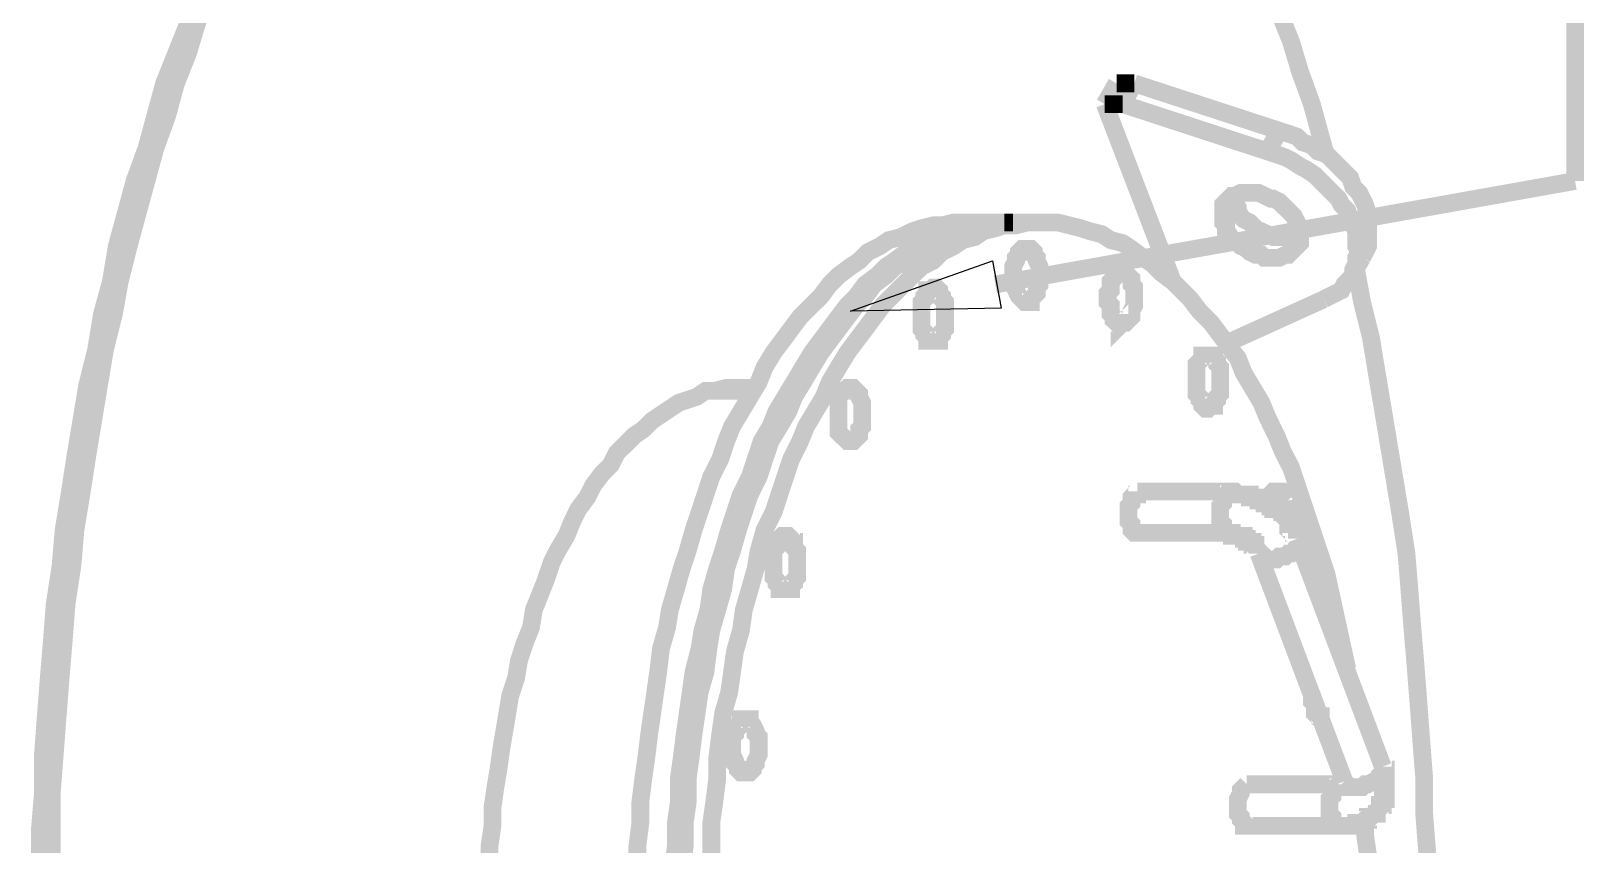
# Model space of a CAD drawing. Extents: x 0.1 to 11.6, y 0.3 to 16.2.
# Drawn here: x 4.507 to 5.382, y 7.862 to 8.321 of the extents above; entities that cross this region are included whole.
import ezdxf

# ---------------------------------------------------------------- set-up
doc = ezdxf.new("R2010")
doc.units = 0
doc.header["$MEASUREMENT"] = 0

msp = doc.modelspace()

# ---------------------------------------------------------------- linework, layer by layer
at = {"color": 0, "const_width": 0.01}
for points in [[(5.37668, 8.23665), (5.37668, 8.40668)], [(4.59999, 8.34332), (4.595, 8.32497), (4.58832, 8.30832), (4.58165, 8.29167), (4.57667, 8.27333), (4.57167, 8.25499), (4.565, 8.23665), (4.56, 8.21832), (4.55501, 8.19997), (4.55165, 8.18001), (4.54665, 8.16168), (4.54335, 8.14165), (4.53836, 8.12169), (4.535, 8.10167), (4.53168, 8.08165), (4.52832, 8.06), (4.52501, 8.03999), (4.52333, 8.02001), (4.52001, 7.99832), (4.51833, 7.97667), (4.51665, 7.95665), (4.51497, 7.935), (4.51335, 7.91336), (4.51335, 7.89165), (4.51167, 7.87169), (4.51167, 7.84999)], [(4.59999, 8.34332), (4.595, 8.32497), (4.58832, 8.30832), (4.58165, 8.29167), (4.57667, 8.27333), (4.57167, 8.25499), (4.565, 8.23665), (4.56, 8.21832), (4.55501, 8.19997), (4.55165, 8.18001), (4.54665, 8.16168), (4.54335, 8.14165), (4.53836, 8.12169), (4.535, 8.10167), (4.53168, 8.08165), (4.52832, 8.06), (4.52501, 8.03999), (4.52333, 8.02001), (4.52001, 7.99832), (4.51833, 7.97667), (4.51665, 7.95665), (4.51497, 7.935), (4.51335, 7.91336), (4.51335, 7.89165), (4.51167, 7.87169), (4.51167, 7.84999)], [(4.60667, 8.34332), (4.59999, 8.32497), (4.595, 8.30832), (4.58832, 8.29167), (4.58333, 8.27333), (4.57667, 8.25499), (4.57167, 8.23665), (4.56668, 8.21832), (4.56168, 8.19997), (4.55664, 8.18001), (4.55333, 8.16168), (4.54833, 8.14165), (4.54497, 8.12169), (4.54167, 8.10167), (4.53836, 8.08165), (4.535, 8.06), (4.53168, 8.03999), (4.53, 8.02001), (4.52669, 7.99832), (4.52501, 7.97667), (4.52333, 7.95665), (4.52165, 7.935), (4.52001, 7.91336), (4.51833, 7.89165), (4.51833, 7.87169), (4.51833, 7.84999)], [(5.23665, 8.25), (5.23335, 8.26167), (5.22835, 8.28), (5.22168, 8.29833), (5.21669, 8.315), (5.21001, 8.33165)], [(5.11833, 8.29167), (5.11165, 8.28)], [(5.11833, 8.29167), (5.12831, 8.29167)], [(5.12831, 8.29167), (5.12169, 8.28)], [(5.12831, 8.29167), (5.21001, 8.26497)], [(5.15001, 8.18001), (5.11165, 8.28)], [(5.11165, 8.28), (5.12169, 8.28)], [(5.12169, 8.28), (5.20335, 8.25331)], [(5.21001, 8.26497), (5.20335, 8.25331)], [(5.21001, 8.26497), (5.215, 8.26335), (5.22, 8.26167), (5.22331, 8.25836), (5.22835, 8.25667), (5.23167, 8.25331), (5.23665, 8.25168), (5.24001, 8.24832), (5.24333, 8.24501), (5.24669, 8.24164), (5.25, 8.23833), (5.25168, 8.23335), (5.25499, 8.22999), (5.25667, 8.22667), (5.25836, 8.22331), (5.25999, 8.21832), (5.25999, 8.215), (5.25999, 8.21164), (5.25999, 8.20665), (5.25999, 8.20335), (5.25999, 8.19997), (5.25836, 8.19667), (5.25667, 8.19336)], [(5.20335, 8.25331), (5.20833, 8.25168), (5.21332, 8.25), (5.21669, 8.24832), (5.22168, 8.24501), (5.22499, 8.24333), (5.22999, 8.24001), (5.23335, 8.23665), (5.23665, 8.23335), (5.24001, 8.22999), (5.24333, 8.22667), (5.24501, 8.22331), (5.24832, 8.22), (5.25, 8.215), (5.25168, 8.21164), (5.25331, 8.20833), (5.25331, 8.20335), (5.25331, 8.19997), (5.25499, 8.19667), (5.25331, 8.19336), (5.25331, 8.19), (5.25168, 8.18668), (5.25168, 8.18332), (5.24832, 8.18001), (5.24669, 8.17833), (5.24501, 8.17503), (5.24164, 8.17333), (5.23833, 8.17165), (5.23503, 8.16997)], [(5.05003, 8.17833), (5.37668, 8.23665)], [(5.22168, 8.20665), (5.22, 8.20503), (5.21669, 8.20503), (5.215, 8.20503), (5.21164, 8.20503), (5.20833, 8.20503), (5.20665, 8.20503), (5.20335, 8.20665), (5.19997, 8.20833), (5.19835, 8.20833), (5.19499, 8.21164), (5.19336, 8.21332), (5.19, 8.215), (5.18832, 8.21669), (5.18668, 8.22), (5.18668, 8.22168), (5.185, 8.22499), (5.185, 8.22667), (5.185, 8.22835)], [(4.84831, 7.84999), (4.84831, 7.86165), (4.84999, 7.875), (4.84999, 7.88667), (4.85167, 7.90001), (4.85335, 7.91168), (4.85499, 7.92503), (4.85667, 7.93668), (4.85835, 7.94835), (4.86003, 7.96001), (4.86165, 7.97331), (4.86501, 7.98503), (4.86664, 7.99501), (4.87001, 8.00667), (4.87332, 8.01833), (4.87668, 8.02832), (4.87999, 8.03999), (4.88336, 8.05003), (4.88667, 8.06), (4.88997, 8.06999), (4.89501, 8.08003), (4.89833, 8.09), (4.90169, 8.09831), (4.90668, 8.10667), (4.91168, 8.11501), (4.91667, 8.12332), (4.91997, 8.13167), (4.92503, 8.13997), (4.93001, 8.14665), (4.935, 8.15332), (4.94, 8.16), (4.94667, 8.16667), (4.95167, 8.17165), (4.95665, 8.17833), (4.96164, 8.18332), (4.96832, 8.18832), (4.97331, 8.19168), (4.97835, 8.19667), (4.98503, 8.19997), (4.99001, 8.20335), (4.99669, 8.20503), (5.00331, 8.20833), (5.00836, 8.21001), (5.01497, 8.21164), (5.02001, 8.21164), (5.02669, 8.21332), (5.03168, 8.21332), (5.035, 8.21332)], [(4.86833, 7.84999), (4.87001, 7.86165), (4.87001, 7.875), (4.87169, 7.88667), (4.87169, 7.90001), (4.87332, 7.91168), (4.875, 7.92503), (4.87668, 7.93668), (4.87831, 7.94835), (4.87999, 7.96001), (4.88336, 7.97331), (4.88499, 7.98335), (4.88835, 7.99501), (4.88997, 8.00667), (4.89333, 8.01833), (4.89665, 8.02832), (4.90001, 8.03999), (4.90332, 8.05003), (4.90668, 8.06), (4.91168, 8.06999), (4.91499, 8.08003), (4.91835, 8.09), (4.92333, 8.09831), (4.92665, 8.10667), (4.93164, 8.11501), (4.93668, 8.12332), (4.94168, 8.13167), (4.94667, 8.13997), (4.95167, 8.14665), (4.95665, 8.15332), (4.96164, 8.16), (4.96669, 8.16667), (4.97168, 8.17165), (4.97667, 8.17833), (4.98335, 8.18332), (4.98833, 8.18832), (4.99333, 8.19168), (5, 8.19667), (5.00499, 8.19997), (5.01167, 8.20335), (5.01665, 8.20503), (5.02333, 8.20833), (5.02832, 8.21001), (5.035, 8.21164), (5.04167, 8.21164), (5.04665, 8.21332), (5.05333, 8.21332), (5.05501, 8.21332)], [(4.86833, 7.84999), (4.87001, 7.86165), (4.87001, 7.875), (4.87169, 7.88667), (4.87169, 7.90001), (4.87332, 7.91168), (4.875, 7.92503), (4.87668, 7.93668), (4.87831, 7.94835), (4.87999, 7.96001), (4.88336, 7.97331), (4.88499, 7.98335), (4.88835, 7.99501), (4.88997, 8.00667), (4.89333, 8.01833), (4.89665, 8.02832), (4.90001, 8.03999), (4.90332, 8.05003), (4.90668, 8.06), (4.91168, 8.06999), (4.91499, 8.08003), (4.91835, 8.09), (4.92333, 8.09831), (4.92665, 8.10667), (4.93164, 8.11501), (4.93668, 8.12332), (4.94168, 8.13167), (4.94667, 8.13997), (4.95167, 8.14665), (4.95665, 8.15332), (4.96164, 8.16), (4.96669, 8.16667), (4.97168, 8.17165), (4.97667, 8.17833), (4.98335, 8.18332), (4.98833, 8.18832), (4.99333, 8.19168), (5, 8.19667), (5.00499, 8.19997), (5.01167, 8.20335), (5.01665, 8.20503), (5.02333, 8.20833), (5.02832, 8.21001), (5.035, 8.21164), (5.04167, 8.21164), (5.04665, 8.21332), (5.05333, 8.21332), (5.05501, 8.21332)], [(4.87332, 7.84999), (4.875, 7.86165), (4.875, 7.875), (4.87668, 7.88667), (4.87668, 7.90001), (4.87831, 7.91168), (4.87999, 7.92503), (4.88167, 7.93668), (4.88336, 7.94835), (4.88667, 7.96001), (4.88835, 7.97331), (4.88997, 7.98335), (4.89333, 7.99501), (4.89665, 8.00667), (4.89833, 8.01833), (4.90169, 8.02832), (4.905, 8.03999), (4.90831, 8.05003), (4.91168, 8.06), (4.91667, 8.06999), (4.91997, 8.08003), (4.92333, 8.09), (4.92833, 8.09831), (4.93332, 8.10667), (4.93668, 8.11501), (4.94168, 8.12332), (4.94667, 8.13167), (4.95167, 8.13997), (4.95665, 8.14665), (4.96164, 8.15332), (4.96669, 8.16), (4.97168, 8.16667), (4.97667, 8.17165), (4.98167, 8.17833), (4.98833, 8.18332), (4.99333, 8.18832), (5, 8.19168), (5.00499, 8.19667), (5.00999, 8.19997), (5.01665, 8.20335), (5.02165, 8.20503), (5.02832, 8.20833), (5.035, 8.21001), (5.03999, 8.21164), (5.04665, 8.21164), (5.05165, 8.21332), (5.05832, 8.21332), (5.06, 8.21332)], [(4.87332, 7.84999), (4.875, 7.86165), (4.875, 7.875), (4.87668, 7.88667), (4.87668, 7.90001), (4.87831, 7.91168), (4.87999, 7.92503), (4.88167, 7.93668), (4.88336, 7.94835), (4.88667, 7.96001), (4.88835, 7.97331), (4.88997, 7.98335), (4.89333, 7.99501), (4.89665, 8.00667), (4.89833, 8.01833), (4.90169, 8.02832), (4.905, 8.03999), (4.90831, 8.05003), (4.91168, 8.06), (4.91667, 8.06999), (4.91997, 8.08003), (4.92333, 8.09), (4.92833, 8.09831), (4.93332, 8.10667), (4.93668, 8.11501), (4.94168, 8.12332), (4.94667, 8.13167), (4.95167, 8.13997), (4.95665, 8.14665), (4.96164, 8.15332), (4.96669, 8.16), (4.97168, 8.16667), (4.97667, 8.17165), (4.98167, 8.17833), (4.98833, 8.18332), (4.99333, 8.18832), (5, 8.19168), (5.00499, 8.19667), (5.00999, 8.19997), (5.01665, 8.20335), (5.02165, 8.20503), (5.02832, 8.20833), (5.035, 8.21001), (5.03999, 8.21164), (5.04665, 8.21164), (5.05165, 8.21332), (5.05832, 8.21332), (5.06, 8.21332)], [(4.88997, 7.84999), (4.88997, 7.86165), (4.88997, 7.875), (4.89165, 7.88667), (4.89333, 7.90001), (4.89333, 7.91168), (4.89501, 7.92503), (4.89665, 7.93668), (4.90001, 7.94835), (4.90169, 7.96001), (4.90332, 7.97168), (4.90668, 7.98335), (4.90831, 7.99501), (4.91168, 8.00667), (4.91499, 8.01833), (4.91667, 8.02832), (4.91997, 8.03999), (4.92503, 8.05003), (4.92833, 8.06), (4.93164, 8.06999), (4.935, 8.08003), (4.94, 8.09), (4.94336, 8.09831), (4.94835, 8.10667), (4.95335, 8.11501), (4.95665, 8.12332), (4.96164, 8.13167), (4.96669, 8.13997), (4.97168, 8.14665), (4.97667, 8.15332), (4.98167, 8.16), (4.98665, 8.16667), (4.99164, 8.17165), (4.99832, 8.17833), (5.00331, 8.18332), (5.00836, 8.18832), (5.01497, 8.19168), (5.02001, 8.19667), (5.02669, 8.19997), (5.03168, 8.20335), (5.03836, 8.20503), (5.04335, 8.20833), (5.05003, 8.21001), (5.05501, 8.21164), (5.06168, 8.21164), (5.06836, 8.21332), (5.07335, 8.21332), (5.08003, 8.21332), (5.08501, 8.21332), (5.09169, 8.21164), (5.09831, 8.21001), (5.10335, 8.20833), (5.11003, 8.20665), (5.11501, 8.20335), (5.12169, 8.20167), (5.12668, 8.19835), (5.13336, 8.19336), (5.13835, 8.19), (5.14333, 8.185), (5.15001, 8.18001), (5.155, 8.17503), (5.16, 8.16997), (5.16499, 8.16336), (5.17165, 8.15668), (5.17665, 8.15001), (5.18164, 8.14333), (5.18668, 8.13667), (5.19, 8.12831), (5.19499, 8.12001), (5.19997, 8.11165), (5.20335, 8.10335), (5.20833, 8.09332), (5.21164, 8.08501), (5.21669, 8.07497), (5.22, 8.065)], [(5.05501, 8.21332), (5.035, 8.21332)], [(5.06, 8.21332), (5.05501, 8.21332)], [(5.07497, 8.21332), (5.06, 8.21332)], [(5.25, 8.18164), (5.25667, 8.19336)], [(5.29335, 7.83664), (5.29335, 7.85835), (5.29167, 7.87999), (5.29167, 7.90001), (5.28999, 7.92165), (5.28836, 7.94336), (5.28668, 7.965), (5.285, 7.98503), (5.28331, 8.00667), (5.28168, 8.02669), (5.27832, 8.04833), (5.27501, 8.06836), (5.27165, 8.08832), (5.26833, 8.10835), (5.26497, 8.12831), (5.26167, 8.14833), (5.25667, 8.16835), (5.25331, 8.18668)], [(5.23503, 8.16997), (5.18001, 8.14501)], [(4.91336, 8.12001), (4.90831, 8.12001), (4.90332, 8.12001), (4.89833, 8.12001), (4.89165, 8.11833), (4.88667, 8.11833), (4.88167, 8.11501), (4.87668, 8.11333), (4.87169, 8.11165), (4.86664, 8.10835), (4.86165, 8.10499), (4.85667, 8.10167), (4.85167, 8.09668), (4.84668, 8.09332), (4.84169, 8.08832), (4.83664, 8.08333), (4.83333, 8.07667), (4.82835, 8.07167), (4.82335, 8.065), (4.81999, 8.05832), (4.815, 8.05165), (4.81168, 8.04497), (4.80832, 8.03668), (4.80333, 8.02832), (4.80003, 8.02165), (4.79665, 8.01167), (4.79335, 8.00331), (4.78999, 7.99501), (4.78836, 7.98503), (4.785, 7.97667), (4.78168, 7.96669), (4.78, 7.95665), (4.77669, 7.94667), (4.77501, 7.93668), (4.77333, 7.92665), (4.77165, 7.91667), (4.77001, 7.905), (4.76833, 7.89501), (4.76665, 7.88336), (4.76665, 7.87332), (4.76497, 7.86165), (4.76497, 7.85167)], [(4.91336, 8.11833), (4.89333, 8.11833)], [(4.91168, 8.11833), (4.90332, 8.12001)], [(5.24832, 7.96164), (5.23665, 8.01497), (5.22, 8.065)], [(5.12999, 8.06168), (5.12999, 8.06), (5.12831, 8.06), (5.12668, 8.05832), (5.12668, 8.05664), (5.12668, 8.05501), (5.125, 8.05333), (5.125, 8.05165), (5.125, 8.05003), (5.125, 8.04665), (5.125, 8.04497), (5.12668, 8.04335), (5.12668, 8.04167), (5.12668, 8.03999), (5.12831, 8.03836), (5.12999, 8.03836)], [(5.18164, 8.06168), (5.12999, 8.06168)], [(5.18164, 8.06168), (5.18164, 8.06), (5.18001, 8.06), (5.17833, 8.05832), (5.17833, 8.05664), (5.17833, 8.05501), (5.17665, 8.05333), (5.17665, 8.05165), (5.17665, 8.05003), (5.17665, 8.04665), (5.17665, 8.04497), (5.17833, 8.04335), (5.17833, 8.04167), (5.17833, 8.03999), (5.18001, 8.03836), (5.18164, 8.03836)], [(5.22, 8.035), (5.22, 8.03668), (5.22, 8.03836), (5.21832, 8.03836), (5.21832, 8.03999), (5.21832, 8.04167), (5.21669, 8.04167), (5.21669, 8.04335), (5.215, 8.04335), (5.215, 8.04497), (5.21332, 8.04665), (5.21164, 8.04833), (5.21164, 8.05003), (5.21001, 8.05003), (5.20833, 8.05165), (5.20665, 8.05165), (5.20665, 8.05333), (5.20503, 8.05333), (5.20503, 8.05501), (5.20335, 8.05501), (5.20167, 8.05501), (5.20167, 8.05664), (5.19997, 8.05664), (5.19835, 8.05664), (5.19835, 8.05832), (5.19667, 8.05832), (5.19499, 8.05832), (5.19336, 8.05832), (5.19336, 8.06), (5.19168, 8.06), (5.19, 8.06), (5.18832, 8.06), (5.18668, 8.06), (5.185, 8.06168), (5.18332, 8.06168), (5.18164, 8.06168)], [(5.20335, 8.05501), (5.20335, 8.05664), (5.20503, 8.05832), (5.20503, 8.06), (5.20665, 8.06168), (5.20833, 8.06168), (5.21001, 8.06168), (5.21164, 8.06168), (5.21332, 8.06), (5.21332, 8.05832), (5.215, 8.05664)], [(5.21669, 8.04335), (5.215, 8.05664)], [(5.12999, 8.03836), (5.18164, 8.03836)], [(5.18164, 8.03836), (5.18332, 8.03836), (5.18332, 8.03668), (5.185, 8.03668), (5.18668, 8.03668), (5.18832, 8.03668), (5.19, 8.03668), (5.19, 8.035), (5.19168, 8.035), (5.19168, 8.03331), (5.19336, 8.03331), (5.19499, 8.03331), (5.19499, 8.03168), (5.19667, 8.03168), (5.19667, 8.03), (5.19835, 8.02832), (5.19835, 8.02669)], [(5.22, 8.035), (5.22168, 8.03331), (5.22, 8.03331), (5.22, 8.03168), (5.22, 8.03), (5.21832, 8.02832), (5.21669, 8.02669), (5.215, 8.02669), (5.21332, 8.02501), (5.21001, 8.02501), (5.20833, 8.02333), (5.20665, 8.02333), (5.20503, 8.02333), (5.20335, 8.02333), (5.20167, 8.02501), (5.19997, 8.02501), (5.19835, 8.02669)], [(5.26833, 7.90668), (5.22, 8.035)], [(5.19835, 8.02669), (5.24669, 7.89833)], [(5.23335, 7.93332), (5.23335, 7.935), (5.23167, 7.935), (5.22999, 7.93668), (5.22999, 7.93832), (5.22999, 7.94168), (5.22835, 7.94336), (5.22835, 7.94499), (5.22835, 7.94835)], [(5.24333, 7.87332), (5.24501, 7.87332), (5.24669, 7.87332), (5.24832, 7.87332), (5.25, 7.87332), (5.25168, 7.87332), (5.25331, 7.87332), (5.25331, 7.875), (5.25499, 7.875), (5.25667, 7.875), (5.25836, 7.87668), (5.25999, 7.87668), (5.25999, 7.87831), (5.26167, 7.87831), (5.26335, 7.87999), (5.26497, 7.87999), (5.26497, 7.88167), (5.26665, 7.88336), (5.26665, 7.88499), (5.26833, 7.88499), (5.26833, 7.88667), (5.26833, 7.88835), (5.27001, 7.88835), (5.27001, 7.88997), (5.27001, 7.89165), (5.27001, 7.89333), (5.27001, 7.89501), (5.27001, 7.89665), (5.27001, 7.89833), (5.27001, 7.90001), (5.27001, 7.90169), (5.27001, 7.90332), (5.27001, 7.905), (5.26833, 7.905), (5.26833, 7.90668)], [(5.26833, 7.90668), (5.26833, 7.905), (5.26833, 7.90332), (5.26665, 7.90169), (5.26665, 7.90001), (5.26497, 7.89833), (5.26335, 7.89833), (5.25999, 7.89665), (5.25836, 7.89665), (5.25667, 7.89501), (5.25499, 7.89501), (5.25168, 7.89501), (5.25, 7.89501), (5.24832, 7.89665), (5.24669, 7.89833)], [(5.19168, 7.87332), (5.19, 7.87332), (5.19, 7.875), (5.18832, 7.87668), (5.18832, 7.87831), (5.18668, 7.87999), (5.18668, 7.88167), (5.18668, 7.88499), (5.18668, 7.88667), (5.18668, 7.88835), (5.18832, 7.89165), (5.18832, 7.89333), (5.19, 7.89501), (5.19168, 7.89665)], [(5.24333, 7.89665), (5.19168, 7.89665)], [(5.24333, 7.87332), (5.24164, 7.87332), (5.24001, 7.875), (5.24001, 7.87668), (5.24001, 7.87831), (5.23833, 7.87999), (5.23833, 7.88167), (5.23833, 7.88499), (5.23833, 7.88667), (5.23833, 7.88835), (5.24001, 7.88997), (5.24001, 7.89165), (5.24001, 7.89333), (5.24164, 7.89501), (5.24333, 7.89501), (5.24333, 7.89665)], [(5.19168, 7.87332), (5.24333, 7.87332)], [(5.25836, 7.87668), (5.25836, 7.86833), (5.25999, 7.85667)]]:
    msp.add_lwpolyline(points, dxfattribs=at)
for points in [[(5.19336, 8.22999), (5.19499, 8.22999), (5.19835, 8.22999), (5.20167, 8.22835), (5.20503, 8.22667), (5.20665, 8.22667), (5.21001, 8.22499), (5.21164, 8.22331), (5.215, 8.22), (5.21669, 8.21832), (5.21832, 8.21669), (5.22, 8.21332), (5.22, 8.21164), (5.22168, 8.20833), (5.22168, 8.20665), (5.22168, 8.20335), (5.22168, 8.20167), (5.22, 8.19997), (5.21832, 8.19835), (5.21669, 8.19667), (5.215, 8.19499), (5.21332, 8.19499), (5.21001, 8.19336), (5.20833, 8.19336), (5.20503, 8.19336), (5.20167, 8.19336), (5.19997, 8.19499), (5.19667, 8.19499), (5.19336, 8.19667), (5.19168, 8.19835), (5.18832, 8.19997), (5.18668, 8.20167), (5.18332, 8.20335), (5.18164, 8.20665), (5.18001, 8.20833), (5.18001, 8.21164), (5.17833, 8.21332), (5.17833, 8.21669), (5.17833, 8.21832), (5.17833, 8.22), (5.17833, 8.22331), (5.18001, 8.22499), (5.18164, 8.22667), (5.18332, 8.22835), (5.185, 8.22835), (5.18832, 8.22999), (5.19, 8.22999), (5.19336, 8.22999)], [(5.07335, 8.19336), (5.07335, 8.19168), (5.07497, 8.18832), (5.07497, 8.18668), (5.07497, 8.18332), (5.07497, 8.18164), (5.07497, 8.17833), (5.07335, 8.17665), (5.07335, 8.17503), (5.07335, 8.17333), (5.07167, 8.17165), (5.06999, 8.16997), (5.06999, 8.16835), (5.06836, 8.16835), (5.06668, 8.16835), (5.065, 8.16997), (5.06332, 8.17165), (5.06168, 8.17503), (5.06168, 8.17665), (5.06168, 8.17833), (5.06, 8.18164), (5.06, 8.18332), (5.06, 8.18668), (5.06, 8.18832), (5.06168, 8.19168), (5.06168, 8.19336), (5.06332, 8.19499), (5.06332, 8.19667), (5.065, 8.19835), (5.06668, 8.19835), (5.06836, 8.19835), (5.06999, 8.19835), (5.07167, 8.19667), (5.07167, 8.19499), (5.07335, 8.19336)], [(5.12668, 8.18001), (5.12668, 8.17833), (5.12831, 8.17665), (5.12831, 8.17333), (5.12831, 8.17165), (5.12831, 8.16835), (5.12831, 8.16667), (5.12668, 8.16336), (5.12668, 8.16168), (5.12668, 8.16), (5.125, 8.15831), (5.12332, 8.15668), (5.12169, 8.15668), (5.12001, 8.155), (5.12001, 8.15668), (5.11833, 8.15668), (5.11664, 8.15831), (5.11664, 8.16), (5.11501, 8.16168), (5.11501, 8.16336), (5.11501, 8.16667), (5.11333, 8.16835), (5.11333, 8.16997), (5.11333, 8.17333), (5.11501, 8.17503), (5.11501, 8.17833), (5.11501, 8.18001), (5.11664, 8.18164), (5.11664, 8.18332), (5.11833, 8.185), (5.12001, 8.185), (5.12001, 8.18668), (5.12169, 8.18668), (5.12332, 8.185), (5.125, 8.18332), (5.12668, 8.18164), (5.12668, 8.18001)], [(5.02001, 8.16997), (5.02165, 8.16835), (5.02165, 8.16667), (5.02165, 8.16336), (5.02165, 8.16168), (5.02165, 8.15831), (5.02165, 8.15668), (5.02165, 8.15332), (5.02001, 8.15169), (5.02001, 8.15001), (5.01833, 8.14833), (5.01833, 8.14665), (5.01665, 8.14665), (5.01497, 8.14665), (5.01335, 8.14665), (5.01167, 8.14665), (5.01167, 8.14833), (5.00999, 8.15001), (5.00999, 8.15169), (5.00836, 8.15332), (5.00836, 8.15668), (5.00836, 8.15831), (5.00836, 8.16168), (5.00836, 8.16336), (5.00836, 8.16667), (5.00836, 8.16835), (5.00999, 8.16997), (5.00999, 8.17165), (5.01167, 8.17333), (5.01167, 8.17503), (5.01335, 8.17503), (5.01497, 8.17665), (5.01665, 8.17665), (5.01833, 8.17503), (5.01833, 8.17333), (5.02001, 8.17165), (5.02001, 8.16997)], [(5.17503, 8.13336), (5.17665, 8.13167), (5.17665, 8.12831), (5.17665, 8.12668), (5.17665, 8.12332), (5.17665, 8.12169), (5.17665, 8.12001), (5.17665, 8.11664), (5.17503, 8.11501), (5.17503, 8.11333), (5.17333, 8.11165), (5.17333, 8.11003), (5.17165, 8.11003), (5.16997, 8.10835), (5.16835, 8.10835), (5.16667, 8.11003), (5.16667, 8.11165), (5.16499, 8.11333), (5.16499, 8.11501), (5.16336, 8.11664), (5.16336, 8.11833), (5.16336, 8.12169), (5.16336, 8.12332), (5.16336, 8.12668), (5.16336, 8.12831), (5.16336, 8.13167), (5.16336, 8.13336), (5.16499, 8.13499), (5.16667, 8.13667), (5.16667, 8.13835), (5.16835, 8.13835), (5.16997, 8.13835), (5.17165, 8.13835), (5.17333, 8.13835), (5.17333, 8.13667), (5.17503, 8.13499), (5.17503, 8.13336)], [(4.97331, 8.11501), (4.97499, 8.11165), (4.97499, 8.11003), (4.97499, 8.10835), (4.97499, 8.10499), (4.97499, 8.10335), (4.97499, 8.09999), (4.97499, 8.09831), (4.97331, 8.09668), (4.97331, 8.09332), (4.97168, 8.09169), (4.97, 8.09), (4.96832, 8.09), (4.96669, 8.09), (4.965, 8.09169), (4.96332, 8.09332), (4.96164, 8.095), (4.96164, 8.09831), (4.96164, 8.09999), (4.96164, 8.10167), (4.96164, 8.10499), (4.96164, 8.10667), (4.96164, 8.11003), (4.96164, 8.11165), (4.96164, 8.11501), (4.96332, 8.11664), (4.96332, 8.11833), (4.965, 8.11833), (4.96669, 8.12001), (4.96832, 8.12001), (4.97, 8.12001), (4.97168, 8.11833), (4.97331, 8.11664), (4.97331, 8.11501)], [(4.93668, 8.03), (4.93832, 8.02832), (4.93832, 8.02669), (4.93832, 8.02333), (4.93832, 8.02165), (4.93832, 8.01833), (4.93832, 8.01665), (4.93832, 8.01335), (4.93668, 8.01167), (4.93668, 8.00999), (4.935, 8.00836), (4.935, 8.00667), (4.93332, 8.00667), (4.93164, 8.00667), (4.93001, 8.00667), (4.92833, 8.00667), (4.92833, 8.00836), (4.92665, 8.00999), (4.92665, 8.01167), (4.92503, 8.01335), (4.92503, 8.01665), (4.92503, 8.01833), (4.92503, 8.02165), (4.92503, 8.02333), (4.92503, 8.02669), (4.92503, 8.02832), (4.92665, 8.03), (4.92665, 8.03168), (4.92833, 8.03331), (4.92833, 8.035), (4.93001, 8.03668), (4.93164, 8.03668), (4.93332, 8.03668), (4.935, 8.035), (4.935, 8.03331), (4.93668, 8.03331), (4.93668, 8.03)], [(4.91499, 7.92665), (4.91499, 7.92503), (4.91667, 7.92333), (4.91667, 7.91997), (4.91667, 7.91835), (4.91667, 7.91499), (4.91667, 7.91336), (4.91499, 7.91), (4.91499, 7.90831), (4.91336, 7.90668), (4.91336, 7.905), (4.91168, 7.90332), (4.91, 7.90332), (4.90831, 7.90332), (4.90668, 7.90332), (4.905, 7.905), (4.905, 7.90668), (4.90332, 7.90831), (4.90332, 7.91), (4.90169, 7.91336), (4.90169, 7.91499), (4.90169, 7.91835), (4.90169, 7.91997), (4.90169, 7.92333), (4.90332, 7.92503), (4.90332, 7.92665), (4.905, 7.92833), (4.905, 7.93001), (4.90668, 7.93164), (4.90668, 7.93332), (4.90831, 7.93332), (4.91, 7.93332), (4.91168, 7.93332), (4.91168, 7.93164), (4.91336, 7.93001), (4.91499, 7.92665)]]:
    msp.add_lwpolyline(points, close=True, dxfattribs=at)
at = {"color": 0}
msp.add_lwpolyline([(5.05333, 8.16499), (4.96832, 8.16336), (5.04833, 8.19168), (5.05333, 8.16499)], close=True, dxfattribs=at)

doc.saveas('drawing.dxf')
